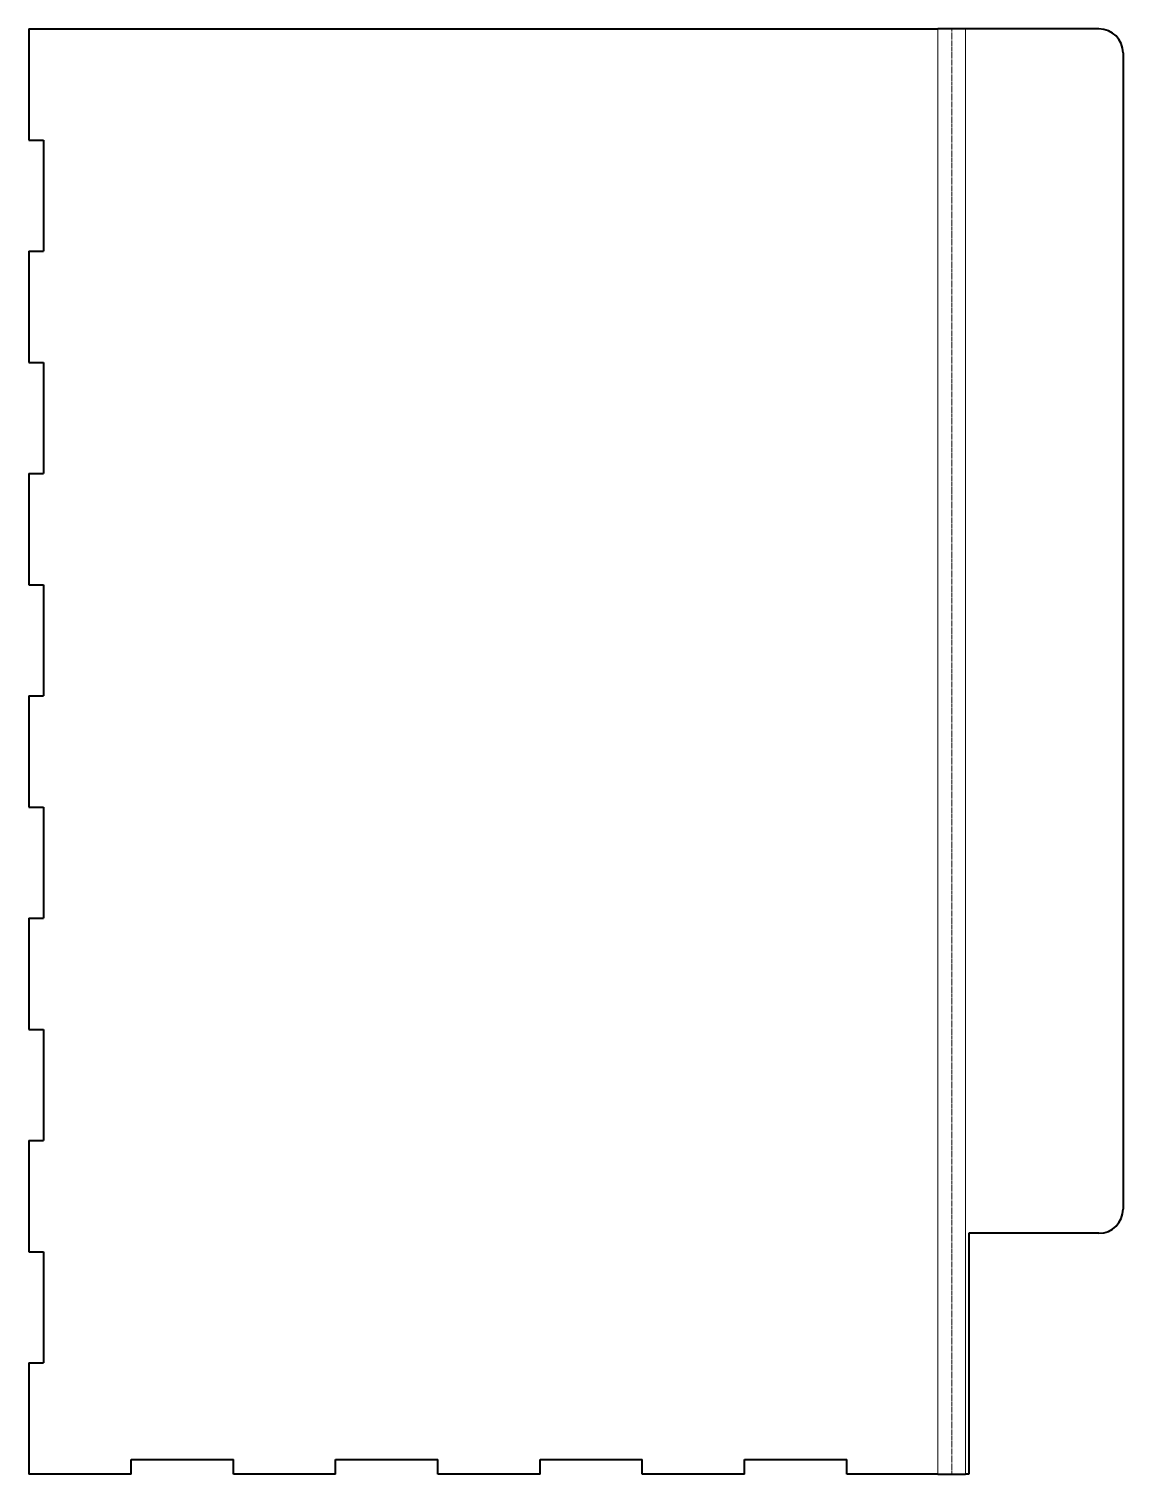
# Model space of a CAD drawing. Header units: millimetres. Extents: x -95 to 132, y 0 to 300.
import ezdxf

# ---------------------------------------------------------------- set-up
doc = ezdxf.new("R2010")
doc.units = ezdxf.units.MM
doc.linetypes.add('CENTER', pattern=[0.787402, 0.492126, -0.098425, 0.098425, -0.098425])
for name, color, linetype, lineweight in [('SHEETMETAL_BEND_LINES_DOWN', 7, 'CENTER', 13), ('SHEETMETAL_BEND_TANGENT_LINES', 7, 'Continuous', 15), ('SHEETMETAL_CUT_LINES', 7, 'Continuous', 40)]:
    doc.layers.add(name, color=color, linetype=linetype, lineweight=lineweight)

msp = doc.modelspace()

# ---------------------------------------------------------------- linework, layer by layer
at = {"layer": 'SHEETMETAL_BEND_LINES_DOWN'}
msp.add_line((96.07, 300), (96.07, 0), dxfattribs=at)
at = {"layer": 'SHEETMETAL_BEND_TANGENT_LINES'}
for p, q in [((93.2, 300), (93.2, 0)), ((98.93, 300), (98.93, 0))]:
    msp.add_line(p, q, dxfattribs=at)
at = {"layer": 'SHEETMETAL_CUT_LINES'}
for p, q in [((-95.5, 300), (93.2, 300)), ((-95.5, 300), (-95.5, 276.92)), ((98.93, 300), (93.2, 300)), ((126.63, 300), (98.93, 300)), ((131.63, 295), (131.63, 55)), ((-95.5, 276.92), (-92.5, 276.92)), ((-92.5, 276.92), (-92.5, 253.85)), ((-95.5, 253.85), (-92.5, 253.85)), ((-95.5, 253.85), (-95.5, 230.77)), ((-95.5, 230.77), (-92.5, 230.77)), ((-92.5, 230.77), (-92.5, 207.69)), ((-95.5, 207.69), (-92.5, 207.69)), ((-95.5, 207.69), (-95.5, 184.62)), ((-95.5, 184.62), (-92.5, 184.62)), ((-92.5, 184.62), (-92.5, 161.54)), ((-95.5, 161.54), (-92.5, 161.54)), ((-95.5, 161.54), (-95.5, 138.46)), ((-95.5, 138.46), (-92.5, 138.46)), ((-92.5, 138.46), (-92.5, 115.38)), ((-95.5, 115.38), (-92.5, 115.38)), ((-95.5, 115.38), (-95.5, 92.31)), ((-95.5, 92.31), (-92.5, 92.31)), ((-92.5, 92.31), (-92.5, 69.23)), ((-95.5, 69.23), (-92.5, 69.23)), ((-95.5, 69.23), (-95.5, 46.15)), ((99.63, 50), (99.63, 0)), ((126.63, 50), (99.63, 50)), ((-95.5, 46.15), (-92.5, 46.15)), ((-92.5, 46.15), (-92.5, 23.08)), ((-95.5, 23.08), (-92.5, 23.08)), ((-95.5, 23.08), (-95.5, 0)), ((-74.28, 0), (-74.28, 3)), ((-74.28, 3), (-53.06, 3)), ((-53.06, 0), (-53.06, 3)), ((-31.83, 0), (-31.83, 3)), ((-31.83, 3), (-10.61, 3)), ((-10.61, 0), (-10.61, 3)), ((10.61, 0), (10.61, 3)), ((10.61, 3), (31.83, 3)), ((31.83, 0), (31.83, 3)), ((53.06, 0), (53.06, 3)), ((53.06, 3), (74.28, 3)), ((74.28, 0), (74.28, 3)), ((-74.28, 0), (-95.5, 0)), ((-31.83, 0), (-53.06, 0)), ((10.61, 0), (-10.61, 0)), ((53.06, 0), (31.83, 0)), ((93.2, 0), (74.28, 0)), ((93.2, 0), (98.93, 0)), ((99.63, 0), (98.93, 0))]:
    msp.add_line(p, q, dxfattribs=at)
for centre, start, end in [((126.63, 295), 0, 90), ((126.63, 55), 270, 0)]:
    msp.add_arc(centre, 5, start, end, dxfattribs=at)

doc.saveas('drawing.dxf')
